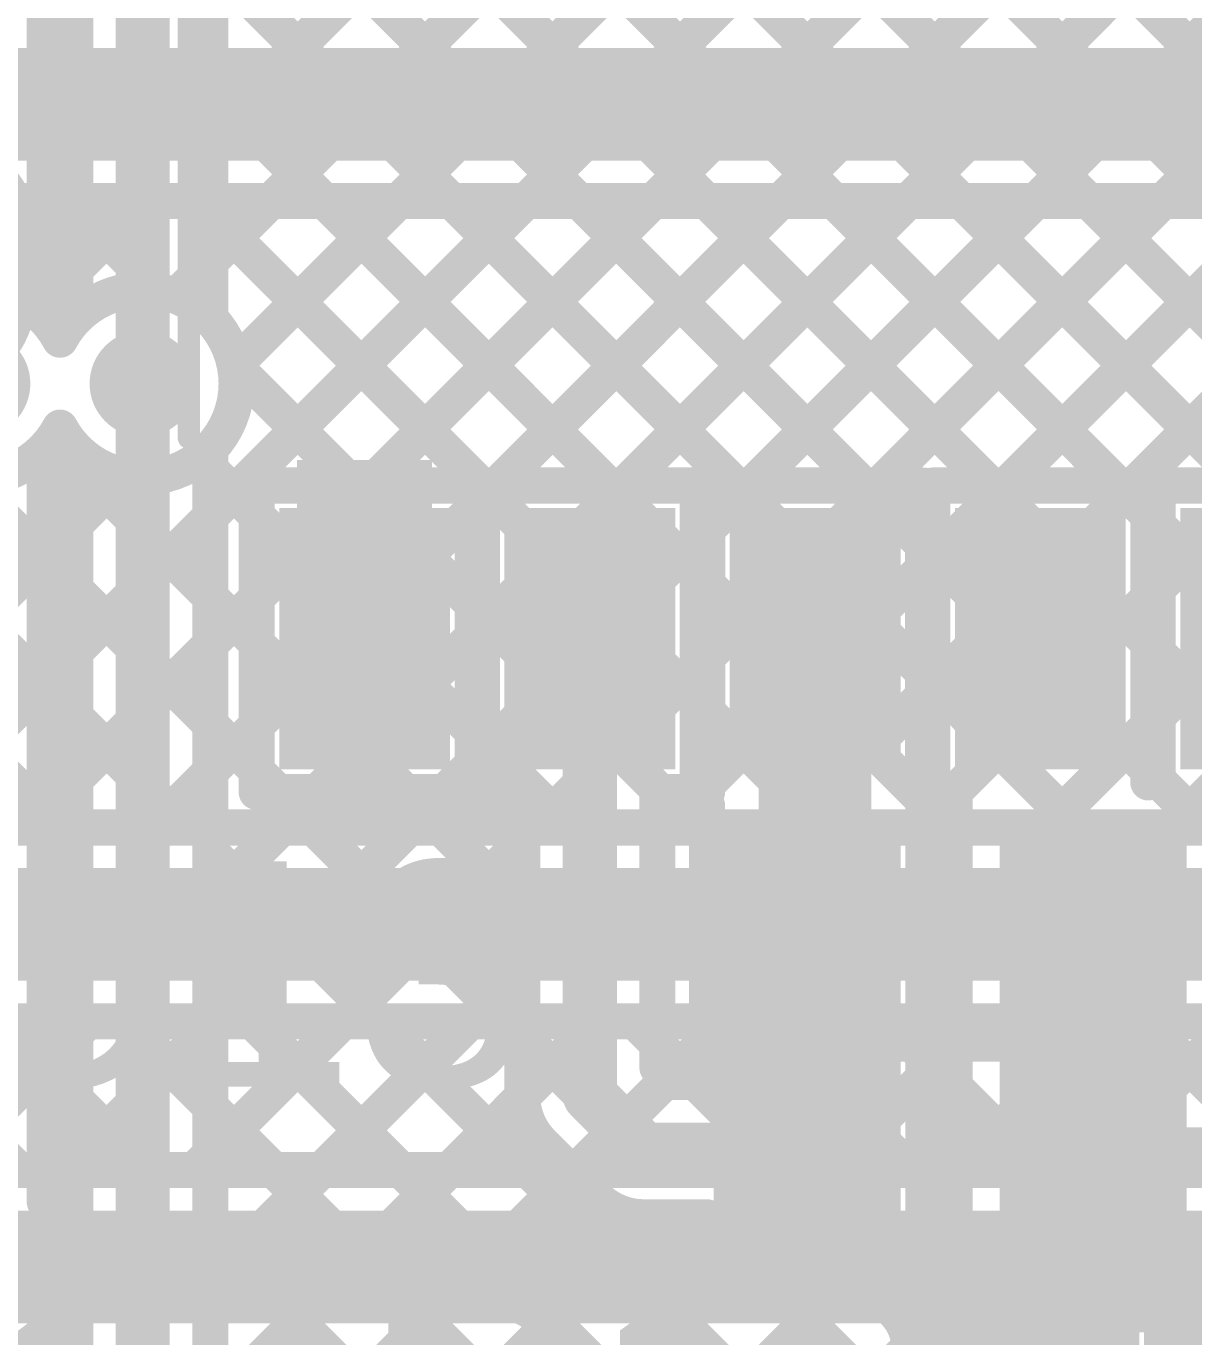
# Model space of a CAD drawing. Header units: millimetres. Extents: x -0.01 to 3.73, y -0.01 to 3.05.
# Drawn here: x 1.7109 to 1.9701, y 1.6675 to 1.9583 of the extents above; entities that cross this region are included whole.
import ezdxf

# ---------------------------------------------------------------- set-up
doc = ezdxf.new("R2010")
doc.units = ezdxf.units.MM
doc.header["$MEASUREMENT"] = 0
for name, color, linetype in [('BottomLayer', 5, 'Continuous'), ('TopLayer', 1, 'Continuous'), ('TopOverlay', 2, 'Continuous'), ('TopPaste', 8, 'Continuous'), ('TopSolder', 216, 'Continuous'), ('ViaHoleLayer', 16, 'Continuous')]:
    doc.layers.add(name, color=color, linetype=linetype)
doc.styles.add('Arial', font='arial.ttf', dxfattribs={"height": 0.2})

# ---------------------------------------------------------------- blocks, each defined once
blk = doc.blocks.new('SOP_20__300_M____6')
at = {"layer": 'TopLayer'}
for points in [[(-0.17461, 0.23996), (-0.12461, 0.23996), (-0.12461, 0.21004), (-0.17461, 0.21004)], [(-0.17461, 0.18996), (-0.12461, 0.18996), (-0.12461, 0.16004), (-0.17461, 0.16004)], [(-0.17461, 0.13996), (-0.12461, 0.13996), (-0.12461, 0.11004), (-0.17461, 0.11004)], [(-0.17461, 0.08996), (-0.12461, 0.08996), (-0.12461, 0.06004), (-0.17461, 0.06004)]]:
    blk.add_hatch(color=1, dxfattribs=at).paths.add_polyline_path(points)
at = {"layer": 'TopOverlay'}
blk.add_hatch(color=2, dxfattribs=at).paths.add_polyline_path([(-0.12097, 0.21), (-0.10997, 0.21), (-0.10997, 0.24), (-0.12097, 0.24)])
at = {"layer": 'TopPaste'}
for points in [[(-0.17461, 0.23996), (-0.12461, 0.23996), (-0.12461, 0.21004), (-0.17461, 0.21004)], [(-0.17461, 0.18996), (-0.12461, 0.18996), (-0.12461, 0.16004), (-0.17461, 0.16004)], [(-0.17461, 0.13996), (-0.12461, 0.13996), (-0.12461, 0.11004), (-0.17461, 0.11004)], [(-0.17461, 0.08996), (-0.12461, 0.08996), (-0.12461, 0.06004), (-0.17461, 0.06004)]]:
    blk.add_hatch(color=8, dxfattribs=at).paths.add_polyline_path(points)
at = {"layer": 'TopSolder'}
for points in [[(-0.17861, 0.24396), (-0.12061, 0.24396), (-0.12061, 0.20604), (-0.17861, 0.20604)], [(-0.17861, 0.19396), (-0.12061, 0.19396), (-0.12061, 0.15604), (-0.17861, 0.15604)], [(-0.17861, 0.14396), (-0.12061, 0.14396), (-0.12061, 0.10604), (-0.17861, 0.10604)], [(-0.17861, 0.09396), (-0.12061, 0.09396), (-0.12061, 0.05604), (-0.17861, 0.05604)], [(-0.17861, 0.04396), (-0.12061, 0.04396), (-0.12061, 0.00604), (-0.17861, 0.00604)]]:
    blk.add_hatch(color=216, dxfattribs=at).paths.add_polyline_path(points)
at = {"layer": 'TopOverlay', "const_width": 0.005}
for points in [[(-0.105, 0.264), (0.105, 0.264)], [(-0.186, 0.23), (-0.181, 0.225)], [(-0.186, 0.23), (-0.186, 0.22)], [(-0.181, 0.225), (-0.186, 0.22)]]:
    blk.add_lwpolyline(points, dxfattribs=at)
at = {"layer": 'TopOverlay', "const_width": 0.0025}
for points in [[(-0.10625, 0.264, 1), (-0.10375, 0.264, 1)], [(-0.18725, 0.23, 1), (-0.18475, 0.23, 1)], [(-0.18725, 0.23, 1), (-0.18475, 0.23, 1)], [(-0.18225, 0.225, 1), (-0.17975, 0.225, 1)], [(-0.18225, 0.225, 1), (-0.17975, 0.225, 1)], [(-0.18725, 0.22, 1), (-0.18475, 0.22, 1)], [(-0.18725, 0.22, 1), (-0.18475, 0.22, 1)]]:
    blk.add_lwpolyline(points, format="xyb", close=True, dxfattribs=at)
blk = doc.blocks.new('S______B______44')
at = {"layer": 'TopLayer'}
for points in [[(-0.045, -0.0175), (-0.045, 0.0175), (-0.015, 0.0175), (-0.015, -0.0175)], [(0.015, -0.0175), (0.015, 0.0175), (0.045, 0.0175), (0.045, -0.0175)]]:
    blk.add_hatch(color=1, dxfattribs=at).paths.add_polyline_path(points)
at = {"layer": 'TopPaste'}
for points in [[(-0.045, -0.0175), (-0.045, 0.0175), (-0.015, 0.0175), (-0.015, -0.0175)], [(0.015, -0.0175), (0.015, 0.0175), (0.045, 0.0175), (0.045, -0.0175)]]:
    blk.add_hatch(color=8, dxfattribs=at).paths.add_polyline_path(points)
at = {"layer": 'TopSolder'}
for points in [[(-0.049, -0.0215), (-0.049, 0.0215), (-0.011, 0.0215), (-0.011, -0.0215)], [(0.011, -0.0215), (0.011, 0.0215), (0.049, 0.0215), (0.049, -0.0215)]]:
    blk.add_hatch(color=216, dxfattribs=at).paths.add_polyline_path(points)
at = {"layer": 'TopOverlay', "const_width": 0.005}
for points in [[(0.05, 0.022), (-0.05, 0.022)], [(-0.05, 0.022), (-0.05, -0.022)], [(0.05, 0.022), (0.05, -0.022)], [(0.05, -0.022), (-0.05, -0.022)]]:
    blk.add_lwpolyline(points, dxfattribs=at)
at = {"layer": 'TopOverlay', "const_width": 0.0025}
for points in [[(-0.05125, 0.022, 1), (-0.04875, 0.022, 1)], [(-0.05125, 0.022, 1), (-0.04875, 0.022, 1)], [(0.04875, 0.022, 1), (0.05125, 0.022, 1)], [(0.04875, 0.022, 1), (0.05125, 0.022, 1)], [(-0.05125, -0.022, 1), (-0.04875, -0.022, 1)], [(-0.05125, -0.022, 1), (-0.04875, -0.022, 1)], [(0.04875, -0.022, 1), (0.05125, -0.022, 1)], [(0.04875, -0.022, 1), (0.05125, -0.022, 1)]]:
    blk.add_lwpolyline(points, format="xyb", close=True, dxfattribs=at)
blk = doc.blocks.new('S______B______45')
at = {"layer": 'TopLayer'}
for points in [[(-0.045, -0.0175), (-0.045, 0.0175), (-0.015, 0.0175), (-0.015, -0.0175)], [(0.015, -0.0175), (0.015, 0.0175), (0.045, 0.0175), (0.045, -0.0175)]]:
    blk.add_hatch(color=1, dxfattribs=at).paths.add_polyline_path(points)
at = {"layer": 'TopPaste'}
for points in [[(-0.045, -0.0175), (-0.045, 0.0175), (-0.015, 0.0175), (-0.015, -0.0175)], [(0.015, -0.0175), (0.015, 0.0175), (0.045, 0.0175), (0.045, -0.0175)]]:
    blk.add_hatch(color=8, dxfattribs=at).paths.add_polyline_path(points)
at = {"layer": 'TopSolder'}
for points in [[(-0.049, -0.0215), (-0.049, 0.0215), (-0.011, 0.0215), (-0.011, -0.0215)], [(0.011, -0.0215), (0.011, 0.0215), (0.049, 0.0215), (0.049, -0.0215)]]:
    blk.add_hatch(color=216, dxfattribs=at).paths.add_polyline_path(points)
at = {"layer": 'TopOverlay', "const_width": 0.005}
for points in [[(0.05, 0.022), (-0.05, 0.022)], [(-0.05, 0.022), (-0.05, -0.022)], [(0.05, 0.022), (0.05, -0.022)], [(0.05, -0.022), (-0.05, -0.022)]]:
    blk.add_lwpolyline(points, dxfattribs=at)
at = {"layer": 'TopOverlay', "const_width": 0.0025}
for points in [[(-0.05125, 0.022, 1), (-0.04875, 0.022, 1)], [(-0.05125, 0.022, 1), (-0.04875, 0.022, 1)], [(0.04875, 0.022, 1), (0.05125, 0.022, 1)], [(0.04875, 0.022, 1), (0.05125, 0.022, 1)], [(-0.05125, -0.022, 1), (-0.04875, -0.022, 1)], [(-0.05125, -0.022, 1), (-0.04875, -0.022, 1)], [(0.04875, -0.022, 1), (0.05125, -0.022, 1)], [(0.04875, -0.022, 1), (0.05125, -0.022, 1)]]:
    blk.add_lwpolyline(points, format="xyb", close=True, dxfattribs=at)
blk = doc.blocks.new('R___0603_97')
at = {"layer": 'TopLayer'}
for points in [[(-0.015, 0.0175), (-0.015, -0.0175), (-0.045, -0.0175), (-0.045, 0.0175)], [(0.045, 0.0175), (0.045, -0.0175), (0.015, -0.0175), (0.015, 0.0175)]]:
    blk.add_hatch(color=1, dxfattribs=at).paths.add_polyline_path(points)
at = {"layer": 'TopPaste'}
for points in [[(-0.015, 0.0175), (-0.015, -0.0175), (-0.045, -0.0175), (-0.045, 0.0175)], [(0.045, 0.0175), (0.045, -0.0175), (0.015, -0.0175), (0.015, 0.0175)]]:
    blk.add_hatch(color=8, dxfattribs=at).paths.add_polyline_path(points)
at = {"layer": 'TopSolder'}
for points in [[(-0.011, 0.0215), (-0.011, -0.0215), (-0.049, -0.0215), (-0.049, 0.0215)], [(0.049, 0.0215), (0.049, -0.0215), (0.011, -0.0215), (0.011, 0.0215)]]:
    blk.add_hatch(color=216, dxfattribs=at).paths.add_polyline_path(points)
at = {"layer": 'TopOverlay', "const_width": 0.005}
for points in [[(-0.048, 0.021), (-0.048, -0.021)], [(0.048, 0.021), (-0.048, 0.021)], [(0.048, 0.021), (0.048, -0.021)], [(0.048, -0.021), (-0.048, -0.021)]]:
    blk.add_lwpolyline(points, dxfattribs=at)
at = {"layer": 'TopOverlay', "const_width": 0.0025}
for points in [[(-0.04925, 0.021, 1), (-0.04675, 0.021, 1)], [(-0.04925, 0.021, 1), (-0.04675, 0.021, 1)], [(0.04675, 0.021, 1), (0.04925, 0.021, 1)], [(0.04675, 0.021, 1), (0.04925, 0.021, 1)], [(-0.04925, -0.021, 1), (-0.04675, -0.021, 1)], [(-0.04925, -0.021, 1), (-0.04675, -0.021, 1)], [(0.04675, -0.021, 1), (0.04925, -0.021, 1)], [(0.04675, -0.021, 1), (0.04925, -0.021, 1)]]:
    blk.add_lwpolyline(points, format="xyb", close=True, dxfattribs=at)

msp = doc.modelspace()

# ---------------------------------------------------------------- hatches: boundary and pattern name
at = {"layer": 'BottomLayer'}
h = msp.add_hatch(color=5, dxfattribs=at)
edge = h.paths.add_edge_path()
edge.add_arc((1.7, 1.879), 0.01181, 0, 360)
h = msp.add_hatch(color=5, dxfattribs=at)
edge = h.paths.add_edge_path()
edge.add_arc((1.73677, 1.879), 0.01181, 0, 360)
h = msp.add_hatch(color=5, dxfattribs=at)
edge = h.paths.add_edge_path()
edge.add_arc((1.7, 1.683), 0.01181, 0, 360)
at = {"layer": 'TopLayer'}
h = msp.add_hatch(color=1, dxfattribs=at)
edge = h.paths.add_edge_path()
edge.add_arc((1.7, 1.879), 0.01181, 0, 360)
h = msp.add_hatch(color=1, dxfattribs=at)
edge = h.paths.add_edge_path()
edge.add_arc((1.73677, 1.879), 0.01181, 0, 360)
h = msp.add_hatch(color=1, dxfattribs=at)
edge = h.paths.add_edge_path()
edge.add_arc((1.7, 1.683), 0.01181, 0, 360)
at = {"layer": 'ViaHoleLayer'}
h = msp.add_hatch(color=16, dxfattribs=at)
edge = h.paths.add_edge_path()
edge.add_arc((1.73677, 1.879), 0.00591, 0, 360)

# ---------------------------------------------------------------- linework, layer by layer
at = {"layer": 'BottomLayer'}
for points, const_width in [([(1.75177, 1.90605), (2.09809, 2.25236)], 0.008), ([(1.68279, 1.7805), (2.14329, 2.241)], 0.008), ([(1.71108, 1.7805), (2.17158, 2.241)], 0.008), ([(1.73936, 1.7805), (2.19986, 2.241)], 0.008), ([(1.75716, 1.88315), (2.11502, 2.24101)], 0.008), ([(1.75177, 1.93433), (2.02183, 2.20439)], 0.008), ([(1.73506, 2.1595), (2.11154, 1.78302)], 0.008), ([(1.76334, 2.1595), (2.12722, 1.79563)], 0.008), ([(1.73677, 1.879), (1.73677, 2.12377)], 0.012), ([(1.75407, 2.1122), (2.08578, 1.7805)], 0.008), ([(1.72177, 1.89343), (1.72177, 2.10935)], 0.008), ([(1.75177, 1.89343), (1.75177, 2.10935)], 0.008), ([(1.75177, 2.08622), (2.05749, 1.7805)], 0.008), ([(1.715, 1.89343), (1.715, 2.08057)], 0.008), ([(1.76765, 1.7805), (2.06361, 2.07646)], 0.008), ([(1.82422, 1.7805), (2.1139, 2.07018)], 0.008), ([(1.88078, 1.7805), (2.16417, 2.06388)], 0.008), ([(1.75177, 2.05794), (2.02921, 1.7805)], 0.008), ([(1.79593, 1.7805), (2.07235, 2.05692)], 0.008), ([(1.79593, 1.7805), (2.07235, 2.05692)], 0.008), ([(1.8525, 1.7805), (2.12654, 2.05454)], 0.008), ([(1.90907, 1.7805), (2.16417, 2.0356)], 0.008), ([(1.75177, 2.02965), (2.00092, 1.7805)], 0.008), ([(1.93735, 1.7805), (2.16417, 2.00731)], 0.008), ([(1.75177, 2.00137), (1.97264, 1.7805)], 0.008), ([(1.96564, 1.7805), (2.17087, 1.98573)], 0.008), ([(1.75177, 1.97308), (1.94435, 1.7805)], 0.008), ([(1.715, 1.95413), (1.72177, 1.9609)], 0.008), ([(1.715, 1.95329), (1.72177, 1.94651)], 0.008), ([(1.75177, 1.9448), (1.91607, 1.7805)], 0.008), ([(1.715, 1.92584), (1.72177, 1.93261)], 0.008), ([(1.597, 1.92987), (1.74637, 1.7805)], 0.008), ([(1.715, 1.925), (1.72177, 1.91823)], 0.008), ([(1.75177, 1.91651), (1.88779, 1.7805)], 0.008), ([(1.715, 1.89756), (1.72177, 1.90433)], 0.008), ([(1.597, 1.90158), (1.71808, 1.7805)], 0.008), ([(1.715, 1.89672), (1.72017, 1.89155)], 0.008), ([(1.75724, 1.88276), (1.8595, 1.7805)], 0.008), ([(1.71677, 1.86667), (1.80294, 1.7805)], 0.008), ([(1.74932, 1.8624), (1.83122, 1.7805)], 0.008), ([(1.65451, 1.7805), (1.73262, 1.85861)], 0.008), ([(1.6967, 1.85845), (1.77465, 1.7805)], 0.008), ([(1.64191, 1.7805), (2.10672, 1.7805)], 0.008), ([(1.633, 1.759), (2.121, 1.759)], 0.025), ([(1.633, 1.7375), (2.10672, 1.7375)], 0.008), ([(1.67623, 1.7375), (1.70923, 1.7045)], 0.008), ([(1.68796, 1.70081), (1.72465, 1.7375)], 0.008), ([(1.70451, 1.7375), (1.73751, 1.7045)], 0.008), ([(1.71993, 1.7045), (1.75293, 1.7375)], 0.008), ([(1.71993, 1.7045), (1.75293, 1.7375)], 0.008), ([(1.7328, 1.7375), (1.7658, 1.7045)], 0.008), ([(1.74822, 1.7045), (1.78122, 1.7375)], 0.008), ([(1.76108, 1.7375), (1.79408, 1.7045)], 0.008), ([(1.7765, 1.7045), (1.8095, 1.7375)], 0.008), ([(1.78937, 1.7375), (1.82237, 1.7045)], 0.008), ([(1.80478, 1.7045), (1.83778, 1.7375)], 0.008), ([(1.81765, 1.7375), (1.85065, 1.7045)], 0.008), ([(1.83307, 1.7045), (1.86607, 1.7375)], 0.008), ([(1.84594, 1.7375), (1.87894, 1.7045)], 0.008), ([(1.86135, 1.7045), (1.89435, 1.7375)], 0.008), ([(1.87422, 1.7375), (1.90722, 1.7045)], 0.008), ([(1.88964, 1.7045), (1.92264, 1.7375)], 0.008), ([(1.9025, 1.7375), (1.9355, 1.7045)], 0.008), ([(1.91792, 1.7045), (1.95092, 1.7375)], 0.008), ([(1.93079, 1.7375), (1.96379, 1.7045)], 0.008), ([(1.94621, 1.7045), (1.97921, 1.7375)], 0.008), ([(1.95907, 1.7375), (1.99207, 1.7045)], 0.008), ([(1.7, 1.7045), (2.21509, 1.7045)], 0.008), ([(1.7, 1.683), (2.37, 1.683)], 0.025)]:
    msp.add_lwpolyline(points, dxfattribs=dict(at, const_width=const_width))
for points, const_width in [([(1.71977, 1.9609, 1), (1.72377, 1.9609, 1)], 0.004), ([(1.713, 1.95413, 1), (1.717, 1.95413, 1)], 0.004), ([(1.713, 1.95329, 1), (1.717, 1.95329, 1)], 0.004), ([(1.71977, 1.94651, 1), (1.72377, 1.94651, 1)], 0.004), ([(1.74977, 1.9448, 1), (1.75377, 1.9448, 1)], 0.004), ([(1.74977, 1.93433, 1), (1.75377, 1.93433, 1)], 0.004), ([(1.71977, 1.93261, 1), (1.72377, 1.93261, 1)], 0.004), ([(1.713, 1.92584, 1), (1.717, 1.92584, 1)], 0.004), ([(1.713, 1.925, 1), (1.717, 1.925, 1)], 0.004), ([(1.71977, 1.91823, 1), (1.72377, 1.91823, 1)], 0.004), ([(1.74977, 1.91651, 1), (1.75377, 1.91651, 1)], 0.004), ([(1.71977, 1.90433, 1), (1.72377, 1.90433, 1)], 0.004), ([(1.74977, 1.90605, 1), (1.75377, 1.90605, 1)], 0.004), ([(1.713, 1.89756, 1), (1.717, 1.89756, 1)], 0.004), ([(1.713, 1.89672, 1), (1.717, 1.89672, 1)], 0.004), ([(1.713, 1.89343, 1), (1.717, 1.89343, 1)], 0.004), ([(1.713, 1.89343, 1), (1.717, 1.89343, 1)], 0.004), ([(1.71977, 1.89343, 1), (1.72377, 1.89343, 1)], 0.004), ([(1.71977, 1.89343, 1), (1.72377, 1.89343, 1)], 0.004), ([(1.74977, 1.89343, 1), (1.75377, 1.89343, 1)], 0.004), ([(1.74977, 1.89343, 1), (1.75377, 1.89343, 1)], 0.004), ([(1.71817, 1.89155, 1), (1.72217, 1.89155, 1)], 0.004), ([(1.71639, 1.88875, 1), (1.72039, 1.88875, 1)], 0.004), ([(1.71639, 1.88875, 1), (1.72039, 1.88875, 1)], 0.004), ([(1.73377, 1.879, 1), (1.73977, 1.879, 1)], 0.006), ([(1.75516, 1.88315, 1), (1.75916, 1.88315, 1)], 0.004), ([(1.75524, 1.88276, 1), (1.75924, 1.88276, 1)], 0.004), ([(1.75558, 1.879, 1), (1.75958, 1.879, 1)], 0.004), ([(1.75558, 1.879, 1), (1.75958, 1.879, 1)], 0.004), ([(1.71639, 1.86925, 1), (1.72039, 1.86925, 1)], 0.004), ([(1.71639, 1.86925, 1), (1.72039, 1.86925, 1)], 0.004), ([(1.71477, 1.86667, 1), (1.71877, 1.86667, 1)], 0.004), ([(1.74732, 1.8624, 1), (1.75132, 1.8624, 1)], 0.004), ([(1.73062, 1.85861, 1), (1.73462, 1.85861, 1)], 0.004), ([(1.70908, 1.7805, 1), (1.71308, 1.7805, 1)], 0.004), ([(1.71608, 1.7805, 1), (1.72008, 1.7805, 1)], 0.004), ([(1.73736, 1.7805, 1), (1.74136, 1.7805, 1)], 0.004), ([(1.74437, 1.7805, 1), (1.74837, 1.7805, 1)], 0.004), ([(1.76565, 1.7805, 1), (1.76965, 1.7805, 1)], 0.004), ([(1.77265, 1.7805, 1), (1.77665, 1.7805, 1)], 0.004), ([(1.79393, 1.7805, 1), (1.79793, 1.7805, 1)], 0.004), ([(1.79393, 1.7805, 1), (1.79793, 1.7805, 1)], 0.004), ([(1.80094, 1.7805, 1), (1.80494, 1.7805, 1)], 0.004), ([(1.82222, 1.7805, 1), (1.82622, 1.7805, 1)], 0.004), ([(1.82922, 1.7805, 1), (1.83322, 1.7805, 1)], 0.004), ([(1.8505, 1.7805, 1), (1.8545, 1.7805, 1)], 0.004), ([(1.8575, 1.7805, 1), (1.8615, 1.7805, 1)], 0.004), ([(1.87878, 1.7805, 1), (1.88278, 1.7805, 1)], 0.004), ([(1.88579, 1.7805, 1), (1.88979, 1.7805, 1)], 0.004), ([(1.90707, 1.7805, 1), (1.91107, 1.7805, 1)], 0.004), ([(1.91407, 1.7805, 1), (1.91807, 1.7805, 1)], 0.004), ([(1.93535, 1.7805, 1), (1.93935, 1.7805, 1)], 0.004), ([(1.94235, 1.7805, 1), (1.94635, 1.7805, 1)], 0.004), ([(1.96364, 1.7805, 1), (1.96764, 1.7805, 1)], 0.004), ([(1.97064, 1.7805, 1), (1.97464, 1.7805, 1)], 0.004), ([(1.72265, 1.7375, 1), (1.72665, 1.7375, 1)], 0.004), ([(1.7308, 1.7375, 1), (1.7348, 1.7375, 1)], 0.004), ([(1.75093, 1.7375, 1), (1.75493, 1.7375, 1)], 0.004), ([(1.75093, 1.7375, 1), (1.75493, 1.7375, 1)], 0.004), ([(1.75908, 1.7375, 1), (1.76308, 1.7375, 1)], 0.004), ([(1.77922, 1.7375, 1), (1.78322, 1.7375, 1)], 0.004), ([(1.78737, 1.7375, 1), (1.79137, 1.7375, 1)], 0.004), ([(1.8075, 1.7375, 1), (1.8115, 1.7375, 1)], 0.004), ([(1.81565, 1.7375, 1), (1.81965, 1.7375, 1)], 0.004), ([(1.83578, 1.7375, 1), (1.83978, 1.7375, 1)], 0.004), ([(1.84394, 1.7375, 1), (1.84794, 1.7375, 1)], 0.004), ([(1.86407, 1.7375, 1), (1.86807, 1.7375, 1)], 0.004), ([(1.87222, 1.7375, 1), (1.87622, 1.7375, 1)], 0.004), ([(1.89235, 1.7375, 1), (1.89635, 1.7375, 1)], 0.004), ([(1.9005, 1.7375, 1), (1.9045, 1.7375, 1)], 0.004), ([(1.92064, 1.7375, 1), (1.92464, 1.7375, 1)], 0.004), ([(1.92879, 1.7375, 1), (1.93279, 1.7375, 1)], 0.004), ([(1.94892, 1.7375, 1), (1.95292, 1.7375, 1)], 0.004), ([(1.95707, 1.7375, 1), (1.96107, 1.7375, 1)], 0.004), ([(1.70723, 1.7045, 1), (1.71123, 1.7045, 1)], 0.004), ([(1.71793, 1.7045, 1), (1.72193, 1.7045, 1)], 0.004), ([(1.71793, 1.7045, 1), (1.72193, 1.7045, 1)], 0.004), ([(1.73551, 1.7045, 1), (1.73951, 1.7045, 1)], 0.004), ([(1.74622, 1.7045, 1), (1.75022, 1.7045, 1)], 0.004), ([(1.7638, 1.7045, 1), (1.7678, 1.7045, 1)], 0.004), ([(1.7745, 1.7045, 1), (1.7785, 1.7045, 1)], 0.004), ([(1.79208, 1.7045, 1), (1.79608, 1.7045, 1)], 0.004), ([(1.80278, 1.7045, 1), (1.80678, 1.7045, 1)], 0.004), ([(1.82037, 1.7045, 1), (1.82437, 1.7045, 1)], 0.004), ([(1.83107, 1.7045, 1), (1.83507, 1.7045, 1)], 0.004), ([(1.84865, 1.7045, 1), (1.85265, 1.7045, 1)], 0.004), ([(1.85935, 1.7045, 1), (1.86335, 1.7045, 1)], 0.004), ([(1.87694, 1.7045, 1), (1.88094, 1.7045, 1)], 0.004), ([(1.88764, 1.7045, 1), (1.89164, 1.7045, 1)], 0.004), ([(1.90522, 1.7045, 1), (1.90922, 1.7045, 1)], 0.004), ([(1.91592, 1.7045, 1), (1.91992, 1.7045, 1)], 0.004), ([(1.9335, 1.7045, 1), (1.9375, 1.7045, 1)], 0.004), ([(1.94421, 1.7045, 1), (1.94821, 1.7045, 1)], 0.004), ([(1.96179, 1.7045, 1), (1.96579, 1.7045, 1)], 0.004), ([(1.69375, 1.683, 1), (1.70625, 1.683, 1)], 0.0125)]:
    msp.add_lwpolyline(points, format="xyb", close=True, dxfattribs=dict(at, const_width=const_width))
at = {"layer": 'BottomLayer', "const_width": 0.008}
for points in [[(1.71839, 1.86925, -1.149793), (1.685, 1.89343)], [(1.715, 1.89343, -0.069678), (1.71839, 1.88875)], [(1.71839, 1.88875, -0.069678), (1.72177, 1.89343)], [(1.75177, 1.89343, -0.193845), (1.75758, 1.879)], [(1.75758, 1.879, -0.781718), (1.71839, 1.86925)]]:
    msp.add_lwpolyline(points, format="xyb", dxfattribs=at)
at = {"layer": 'TopLayer'}
for points, const_width in [([(1.654, 1.941), (3.5865, 1.941)], 0.025), ([(1.28816, 1.499), (1.70866, 1.9195)], 0.008), ([(1.678, 1.9195), (2.17088, 1.9195)], 0.008), ([(1.69222, 1.9195), (1.72017, 1.89155)], 0.008), ([(1.71283, 1.89539), (1.73694, 1.9195)], 0.008), ([(1.7205, 1.9195), (1.74053, 1.89947)], 0.008), ([(1.74418, 1.89845), (1.76523, 1.9195)], 0.008), ([(1.74879, 1.9195), (1.81204, 1.85625)], 0.008), ([(1.75177, 1.84948), (1.82179, 1.9195)], 0.008), ([(1.75716, 1.88315), (1.79351, 1.9195)], 0.008), ([(1.77707, 1.9195), (1.84018, 1.85639)], 0.008), ([(1.78697, 1.85639), (1.85008, 1.9195)], 0.008), ([(1.80535, 1.9195), (1.86846, 1.85639)], 0.008), ([(1.81526, 1.85639), (1.87836, 1.9195)], 0.008), ([(1.83364, 1.9195), (1.89674, 1.85639)], 0.008), ([(1.84354, 1.85639), (1.90665, 1.9195)], 0.008), ([(1.86192, 1.9195), (1.92503, 1.85639)], 0.008), ([(1.87183, 1.85639), (1.93493, 1.9195)], 0.008), ([(1.87183, 1.85639), (1.93493, 1.9195)], 0.008), ([(1.89021, 1.9195), (1.95331, 1.85639)], 0.008), ([(1.90011, 1.85639), (1.96322, 1.9195)], 0.008), ([(1.91849, 1.9195), (1.9816, 1.85639)], 0.008), ([(1.92839, 1.85639), (1.9915, 1.9195)], 0.008), ([(1.94678, 1.9195), (2.00988, 1.85639)], 0.008), ([(1.95668, 1.85639), (2.01978, 1.9195)], 0.008), ([(1.73677, 1.61023), (1.73677, 1.879)], 0.012), ([(1.75724, 1.88276), (1.78361, 1.85639)], 0.008), ([(1.71677, 1.86667), (1.72177, 1.86167)], 0.008), ([(1.715, 1.69743), (1.715, 1.86457)], 0.008), ([(1.72177, 1.61023), (1.72177, 1.86457)], 0.008), ([(1.75177, 1.61644), (1.75177, 1.86457)], 0.008), ([(1.75177, 1.85995), (1.76204, 1.84968)], 0.008), ([(1.76204, 1.85639), (1.80996, 1.85639)], 0.008), ([(1.76204, 1.78839), (1.76204, 1.85639)], 0.008), ([(1.80996, 1.78839), (1.80996, 1.85639)], 0.008), ([(1.81204, 1.85639), (1.85996, 1.85639)], 0.008), ([(1.81204, 1.85318), (1.81526, 1.85639)], 0.008), ([(1.81204, 1.78839), (1.81204, 1.85639)], 0.008), ([(1.85996, 1.78839), (1.85996, 1.85639)], 0.008), ([(1.86204, 1.85639), (1.90996, 1.85639)], 0.008), ([(1.86204, 1.78839), (1.86204, 1.85639)], 0.008), ([(1.90996, 1.78839), (1.90996, 1.85639)], 0.008), ([(1.91204, 1.85639), (1.95996, 1.85639)], 0.008), ([(1.91204, 1.78839), (1.91204, 1.85639)], 0.008), ([(1.95996, 1.7905), (1.95996, 1.85639)], 0.008), ([(1.96204, 1.85639), (2.00996, 1.85639)], 0.008), ([(1.96204, 1.7905), (1.96204, 1.85639)], 0.008), ([(1.715, 1.84099), (1.72177, 1.84776)], 0.008), ([(1.715, 1.84015), (1.72177, 1.83338)], 0.008), ([(1.75177, 1.83167), (1.76204, 1.8214)], 0.008), ([(1.75177, 1.82119), (1.76204, 1.83146)], 0.008), ([(1.886, 1.759), (1.886, 1.82239)], 0.025), ([(1.836, 1.721), (1.836, 1.82239)], 0.012), ([(1.715, 1.81271), (1.72177, 1.81948)], 0.008), ([(1.715, 1.81187), (1.72177, 1.8051)], 0.008), ([(1.75177, 1.80338), (1.76204, 1.79311)], 0.008), ([(1.75177, 1.79291), (1.76204, 1.80318)], 0.008), ([(1.715, 1.78442), (1.72177, 1.79119)], 0.008), ([(1.76204, 1.79311), (1.76676, 1.78839)], 0.008), ([(1.75177, 1.76462), (1.77554, 1.78839)], 0.008), ([(1.75177, 1.73634), (1.80383, 1.78839)], 0.008), ([(1.75177, 1.73634), (1.80383, 1.78839)], 0.008), ([(1.76204, 1.78839), (1.80996, 1.78839)], 0.008), ([(1.76676, 1.78839), (1.821, 1.73415)], 0.008), ([(1.79504, 1.78839), (1.821, 1.76244)], 0.008), ([(1.81204, 1.78839), (1.821, 1.78839)], 0.008), ([(1.821, 1.721), (1.821, 1.78839)], 0.008), ([(1.851, 1.779), (1.86204, 1.79004)], 0.008), ([(1.851, 1.78839), (1.85996, 1.78839)], 0.008), ([(1.851, 1.72721), (1.851, 1.78839)], 0.008), ([(1.85161, 1.78839), (1.862, 1.778)], 0.008), ([(1.90818, 1.78839), (1.917, 1.77957)], 0.008), ([(1.91, 1.78143), (1.91696, 1.78839)], 0.008), ([(1.91204, 1.78839), (1.917, 1.78839)], 0.008), ([(1.917, 1.7405), (1.917, 1.78839)], 0.008), ([(1.862, 1.7355), (1.862, 1.7855)], 0.008), ([(1.91, 1.7355), (1.91, 1.7855)], 0.008), ([(1.715, 1.78358), (1.72177, 1.77681)], 0.008), ([(1.75177, 1.70806), (1.821, 1.77728)], 0.008), ([(1.75177, 1.7751), (1.915, 1.61187)], 0.008), ([(1.946, 1.759), (2.121, 1.759)], 0.025), ([(1.946, 1.709), (1.946, 1.759)], 0.025), ([(1.715, 1.75614), (1.72177, 1.76291)], 0.008), ([(1.851, 1.75072), (1.862, 1.76172)], 0.008), ([(1.851, 1.76072), (1.862, 1.74972)], 0.008), ([(1.91, 1.75315), (1.917, 1.76015)], 0.008), ([(1.921, 1.759), (1.946, 1.759)], 0.01), ([(1.91, 1.75829), (1.917, 1.75129)], 0.008), ([(1.715, 1.7553), (1.72177, 1.74853)], 0.008), ([(1.75177, 1.67977), (1.821, 1.749)], 0.008), ([(1.75177, 1.74681), (1.915, 1.58358)], 0.008), ([(1.917, 1.7275), (1.917, 1.7405)], 0.008), ([(1.917, 1.7275), (1.917, 1.7405)], 0.008), ([(1.963, 1.66473), (2.03577, 1.7375)], 0.008), ([(1.715, 1.72785), (1.72177, 1.73462)], 0.008), ([(1.851, 1.73244), (1.85944, 1.724)], 0.008), ([(1.85339, 1.72482), (1.862, 1.73343)], 0.008), ([(1.862, 1.724), (1.862, 1.7325)], 0.008), ([(1.91, 1.6825), (1.91, 1.7325)], 0.008), ([(1.91, 1.72486), (1.917, 1.73186)], 0.008), ([(1.91, 1.73), (1.917, 1.723)], 0.008), ([(1.715, 1.72701), (1.72177, 1.72024)], 0.008), ([(1.851, 1.72721), (1.85421, 1.724)], 0.008), ([(1.917, 1.6775), (1.917, 1.7275)], 0.008), ([(1.85421, 1.724), (1.862, 1.724)], 0.008), ([(1.75177, 1.65149), (1.821, 1.72072)], 0.008), ([(1.836, 1.721), (1.848, 1.709)], 0.012), ([(1.75177, 1.71853), (1.9175, 1.5528)], 0.008), ([(1.8254, 1.71039), (1.83739, 1.6984)], 0.008), ([(1.848, 1.709), (1.886, 1.709)], 0.012), ([(1.921, 1.709), (1.946, 1.709)], 0.01), ([(1.946, 1.709), (1.971, 1.709)], 0.01), ([(1.946, 1.6815), (1.946, 1.709)], 0.01), ([(1.715, 1.69957), (1.72177, 1.70634)], 0.008), ([(1.715, 1.69957), (1.72177, 1.70634)], 0.008), ([(1.75177, 1.6232), (1.83218, 1.70361)], 0.008), ([(1.91, 1.69658), (1.917, 1.70358)], 0.008), ([(1.91, 1.70172), (1.917, 1.69472)], 0.008), ([(1.715, 1.69873), (1.72177, 1.69196)], 0.008), ([(1.76253, 1.60568), (1.85085, 1.694)], 0.008), ([(1.848, 1.694), (1.862, 1.694)], 0.008), ([(1.862, 1.6825), (1.862, 1.694)], 0.008), ([(1.75177, 1.69024), (1.915, 1.52701)], 0.008), ([(1.77668, 1.59154), (1.86764, 1.6825)], 0.008), ([(1.79082, 1.5774), (1.89592, 1.6825)], 0.008), ([(1.862, 1.6825), (1.91, 1.6825)], 0.008), ([(1.87265, 1.6825), (1.915, 1.64015)], 0.008), ([(1.90094, 1.6825), (1.915, 1.66844)], 0.008), ([(1.71953, 1.67582), (1.72177, 1.67806)], 0.008), ([(1.917, 1.6775), (1.975, 1.6775)], 0.008), ([(1.9625, 1.6775), (1.975, 1.665)], 0.008), ([(1.915, 1.6765), (1.963, 1.6765)], 0.008), ([(1.915, 1.67329), (1.91821, 1.6765)], 0.008), ([(1.915, 1.6235), (1.915, 1.6765)], 0.008), ([(1.963, 1.6235), (1.963, 1.6765)], 0.008), ([(1.80496, 1.56325), (1.915, 1.67329)], 0.008), ([(1.71589, 1.66956), (1.72177, 1.66368)], 0.008)]:
    msp.add_lwpolyline(points, dxfattribs=dict(at, const_width=const_width))
for points, const_width in [([(1.70666, 1.9195, 1), (1.71066, 1.9195, 1)], 0.004), ([(1.7185, 1.9195, 1), (1.7225, 1.9195, 1)], 0.004), ([(1.73494, 1.9195, 1), (1.73894, 1.9195, 1)], 0.004), ([(1.74679, 1.9195, 1), (1.75079, 1.9195, 1)], 0.004), ([(1.76323, 1.9195, 1), (1.76723, 1.9195, 1)], 0.004), ([(1.77507, 1.9195, 1), (1.77907, 1.9195, 1)], 0.004), ([(1.79151, 1.9195, 1), (1.79551, 1.9195, 1)], 0.004), ([(1.80335, 1.9195, 1), (1.80735, 1.9195, 1)], 0.004), ([(1.81979, 1.9195, 1), (1.82379, 1.9195, 1)], 0.004), ([(1.83164, 1.9195, 1), (1.83564, 1.9195, 1)], 0.004), ([(1.84808, 1.9195, 1), (1.85208, 1.9195, 1)], 0.004), ([(1.85992, 1.9195, 1), (1.86392, 1.9195, 1)], 0.004), ([(1.87636, 1.9195, 1), (1.88036, 1.9195, 1)], 0.004), ([(1.88821, 1.9195, 1), (1.89221, 1.9195, 1)], 0.004), ([(1.90465, 1.9195, 1), (1.90865, 1.9195, 1)], 0.004), ([(1.91649, 1.9195, 1), (1.92049, 1.9195, 1)], 0.004), ([(1.93293, 1.9195, 1), (1.93693, 1.9195, 1)], 0.004), ([(1.93293, 1.9195, 1), (1.93693, 1.9195, 1)], 0.004), ([(1.94478, 1.9195, 1), (1.94878, 1.9195, 1)], 0.004), ([(1.96122, 1.9195, 1), (1.96522, 1.9195, 1)], 0.004), ([(1.73853, 1.89947, 1), (1.74253, 1.89947, 1)], 0.004), ([(1.74218, 1.89845, 1), (1.74618, 1.89845, 1)], 0.004), ([(1.71083, 1.89539, 1), (1.71483, 1.89539, 1)], 0.004), ([(1.71817, 1.89155, 1), (1.72217, 1.89155, 1)], 0.004), ([(1.71639, 1.88875, 1), (1.72039, 1.88875, 1)], 0.004), ([(1.71639, 1.88875, 1), (1.72039, 1.88875, 1)], 0.004), ([(1.73377, 1.879, 1), (1.73977, 1.879, 1)], 0.006), ([(1.75516, 1.88315, 1), (1.75916, 1.88315, 1)], 0.004), ([(1.75524, 1.88276, 1), (1.75924, 1.88276, 1)], 0.004), ([(1.75558, 1.879, 1), (1.75958, 1.879, 1)], 0.004), ([(1.75558, 1.879, 1), (1.75958, 1.879, 1)], 0.004), ([(1.71639, 1.86925, 1), (1.72039, 1.86925, 1)], 0.004), ([(1.71639, 1.86925, 1), (1.72039, 1.86925, 1)], 0.004), ([(1.71477, 1.86667, 1), (1.71877, 1.86667, 1)], 0.004), ([(1.713, 1.86457, 1), (1.717, 1.86457, 1)], 0.004), ([(1.713, 1.86457, 1), (1.717, 1.86457, 1)], 0.004), ([(1.71977, 1.86457, 1), (1.72377, 1.86457, 1)], 0.004), ([(1.71977, 1.86457, 1), (1.72377, 1.86457, 1)], 0.004), ([(1.74977, 1.86457, 1), (1.75377, 1.86457, 1)], 0.004), ([(1.74977, 1.86457, 1), (1.75377, 1.86457, 1)], 0.004), ([(1.71977, 1.86167, 1), (1.72377, 1.86167, 1)], 0.004), ([(1.74977, 1.85995, 1), (1.75377, 1.85995, 1)], 0.004), ([(1.76004, 1.85639, 1), (1.76404, 1.85639, 1)], 0.004), ([(1.76004, 1.85639, 1), (1.76404, 1.85639, 1)], 0.004), ([(1.78161, 1.85639, 1), (1.78561, 1.85639, 1)], 0.004), ([(1.78497, 1.85639, 1), (1.78897, 1.85639, 1)], 0.004), ([(1.80796, 1.85639, 1), (1.81196, 1.85639, 1)], 0.004), ([(1.80796, 1.85639, 1), (1.81196, 1.85639, 1)], 0.004), ([(1.81004, 1.85639, 1), (1.81404, 1.85639, 1)], 0.004), ([(1.81004, 1.85639, 1), (1.81404, 1.85639, 1)], 0.004), ([(1.81004, 1.85625, 1), (1.81404, 1.85625, 1)], 0.004), ([(1.81326, 1.85639, 1), (1.81726, 1.85639, 1)], 0.004), ([(1.81326, 1.85639, 1), (1.81726, 1.85639, 1)], 0.004), ([(1.83818, 1.85639, 1), (1.84218, 1.85639, 1)], 0.004), ([(1.84154, 1.85639, 1), (1.84554, 1.85639, 1)], 0.004), ([(1.85796, 1.85639, 1), (1.86196, 1.85639, 1)], 0.004), ([(1.85796, 1.85639, 1), (1.86196, 1.85639, 1)], 0.004), ([(1.86004, 1.85639, 1), (1.86404, 1.85639, 1)], 0.004), ([(1.86004, 1.85639, 1), (1.86404, 1.85639, 1)], 0.004), ([(1.86646, 1.85639, 1), (1.87046, 1.85639, 1)], 0.004), ([(1.86983, 1.85639, 1), (1.87383, 1.85639, 1)], 0.004), ([(1.86983, 1.85639, 1), (1.87383, 1.85639, 1)], 0.004), ([(1.89474, 1.85639, 1), (1.89874, 1.85639, 1)], 0.004), ([(1.89811, 1.85639, 1), (1.90211, 1.85639, 1)], 0.004), ([(1.90796, 1.85639, 1), (1.91196, 1.85639, 1)], 0.004), ([(1.90796, 1.85639, 1), (1.91196, 1.85639, 1)], 0.004), ([(1.91004, 1.85639, 1), (1.91404, 1.85639, 1)], 0.004), ([(1.91004, 1.85639, 1), (1.91404, 1.85639, 1)], 0.004), ([(1.92303, 1.85639, 1), (1.92703, 1.85639, 1)], 0.004), ([(1.92639, 1.85639, 1), (1.93039, 1.85639, 1)], 0.004), ([(1.95131, 1.85639, 1), (1.95531, 1.85639, 1)], 0.004), ([(1.95468, 1.85639, 1), (1.95868, 1.85639, 1)], 0.004), ([(1.95796, 1.85639, 1), (1.96196, 1.85639, 1)], 0.004), ([(1.95796, 1.85639, 1), (1.96196, 1.85639, 1)], 0.004), ([(1.96004, 1.85639, 1), (1.96404, 1.85639, 1)], 0.004), ([(1.96004, 1.85639, 1), (1.96404, 1.85639, 1)], 0.004), ([(1.81004, 1.85318, 1), (1.81404, 1.85318, 1)], 0.004), ([(1.74977, 1.84948, 1), (1.75377, 1.84948, 1)], 0.004), ([(1.76004, 1.84968, 1), (1.76404, 1.84968, 1)], 0.004), ([(1.71977, 1.84776, 1), (1.72377, 1.84776, 1)], 0.004), ([(1.713, 1.84099, 1), (1.717, 1.84099, 1)], 0.004), ([(1.713, 1.84015, 1), (1.717, 1.84015, 1)], 0.004), ([(1.71977, 1.83338, 1), (1.72377, 1.83338, 1)], 0.004), ([(1.74977, 1.83167, 1), (1.75377, 1.83167, 1)], 0.004), ([(1.76004, 1.83146, 1), (1.76404, 1.83146, 1)], 0.004), ([(1.87975, 1.82239, 1), (1.89225, 1.82239, 1)], 0.0125), ([(1.833, 1.82239, 1), (1.839, 1.82239, 1)], 0.006), ([(1.74977, 1.82119, 1), (1.75377, 1.82119, 1)], 0.004), ([(1.76004, 1.8214, 1), (1.76404, 1.8214, 1)], 0.004), ([(1.71977, 1.81948, 1), (1.72377, 1.81948, 1)], 0.004), ([(1.713, 1.81271, 1), (1.717, 1.81271, 1)], 0.004), ([(1.713, 1.81187, 1), (1.717, 1.81187, 1)], 0.004), ([(1.71977, 1.8051, 1), (1.72377, 1.8051, 1)], 0.004), ([(1.74977, 1.80338, 1), (1.75377, 1.80338, 1)], 0.004), ([(1.76004, 1.80318, 1), (1.76404, 1.80318, 1)], 0.004), ([(1.71977, 1.79119, 1), (1.72377, 1.79119, 1)], 0.004), ([(1.74977, 1.79291, 1), (1.75377, 1.79291, 1)], 0.004), ([(1.76004, 1.79311, 1), (1.76404, 1.79311, 1)], 0.004), ([(1.76004, 1.79311, 1), (1.76404, 1.79311, 1)], 0.004), ([(1.95796, 1.7905, 1), (1.96196, 1.7905, 1)], 0.004), ([(1.96004, 1.7905, 1), (1.96404, 1.7905, 1)], 0.004), ([(1.76004, 1.78839, 1), (1.76404, 1.78839, 1)], 0.004), ([(1.76004, 1.78839, 1), (1.76404, 1.78839, 1)], 0.004), ([(1.76476, 1.78839, 1), (1.76876, 1.78839, 1)], 0.004), ([(1.76476, 1.78839, 1), (1.76876, 1.78839, 1)], 0.004), ([(1.77354, 1.78839, 1), (1.77754, 1.78839, 1)], 0.004), ([(1.79304, 1.78839, 1), (1.79704, 1.78839, 1)], 0.004), ([(1.80183, 1.78839, 1), (1.80583, 1.78839, 1)], 0.004), ([(1.80183, 1.78839, 1), (1.80583, 1.78839, 1)], 0.004), ([(1.80796, 1.78839, 1), (1.81196, 1.78839, 1)], 0.004), ([(1.80796, 1.78839, 1), (1.81196, 1.78839, 1)], 0.004), ([(1.81004, 1.78839, 1), (1.81404, 1.78839, 1)], 0.004), ([(1.81004, 1.78839, 1), (1.81404, 1.78839, 1)], 0.004), ([(1.819, 1.78839, 1), (1.823, 1.78839, 1)], 0.004), ([(1.819, 1.78839, 1), (1.823, 1.78839, 1)], 0.004), ([(1.849, 1.78839, 1), (1.853, 1.78839, 1)], 0.004), ([(1.849, 1.78839, 1), (1.853, 1.78839, 1)], 0.004), ([(1.84961, 1.78839, 1), (1.85361, 1.78839, 1)], 0.004), ([(1.85796, 1.78839, 1), (1.86196, 1.78839, 1)], 0.004), ([(1.85796, 1.78839, 1), (1.86196, 1.78839, 1)], 0.004), ([(1.86004, 1.79004, 1), (1.86404, 1.79004, 1)], 0.004), ([(1.86004, 1.78839, 1), (1.86404, 1.78839, 1)], 0.004), ([(1.90618, 1.78839, 1), (1.91018, 1.78839, 1)], 0.004), ([(1.90796, 1.78839, 1), (1.91196, 1.78839, 1)], 0.004), ([(1.91004, 1.78839, 1), (1.91404, 1.78839, 1)], 0.004), ([(1.91004, 1.78839, 1), (1.91404, 1.78839, 1)], 0.004), ([(1.91496, 1.78839, 1), (1.91896, 1.78839, 1)], 0.004), ([(1.915, 1.78839, 1), (1.919, 1.78839, 1)], 0.004), ([(1.915, 1.78839, 1), (1.919, 1.78839, 1)], 0.004), ([(1.86, 1.7855, 1), (1.864, 1.7855, 1)], 0.004), ([(1.908, 1.7855, 1), (1.912, 1.7855, 1)], 0.004), ([(1.713, 1.78442, 1), (1.717, 1.78442, 1)], 0.004), ([(1.713, 1.78358, 1), (1.717, 1.78358, 1)], 0.004), ([(1.849, 1.779, 1), (1.853, 1.779, 1)], 0.004), ([(1.908, 1.78143, 1), (1.912, 1.78143, 1)], 0.004), ([(1.915, 1.77957, 1), (1.919, 1.77957, 1)], 0.004), ([(1.71977, 1.77681, 1), (1.72377, 1.77681, 1)], 0.004), ([(1.819, 1.77728, 1), (1.823, 1.77728, 1)], 0.004), ([(1.86, 1.778, 1), (1.864, 1.778, 1)], 0.004), ([(1.74977, 1.7751, 1), (1.75377, 1.7751, 1)], 0.004), ([(1.87975, 1.759, 1), (1.89225, 1.759, 1)], 0.0125), ([(1.93975, 1.759, 1), (1.95225, 1.759, 1)], 0.0125), ([(1.93975, 1.759, 1), (1.95225, 1.759, 1)], 0.0125), ([(1.74977, 1.76462, 1), (1.75377, 1.76462, 1)], 0.004), ([(1.71977, 1.76291, 1), (1.72377, 1.76291, 1)], 0.004), ([(1.819, 1.76244, 1), (1.823, 1.76244, 1)], 0.004), ([(1.86, 1.76172, 1), (1.864, 1.76172, 1)], 0.004), ([(1.849, 1.76072, 1), (1.853, 1.76072, 1)], 0.004), ([(1.915, 1.76015, 1), (1.919, 1.76015, 1)], 0.004), ([(1.9185, 1.759, 1), (1.9235, 1.759, 1)], 0.005), ([(1.9435, 1.759, 1), (1.9485, 1.759, 1)], 0.005), ([(1.713, 1.75614, 1), (1.717, 1.75614, 1)], 0.004), ([(1.908, 1.75829, 1), (1.912, 1.75829, 1)], 0.004), ([(1.713, 1.7553, 1), (1.717, 1.7553, 1)], 0.004), ([(1.908, 1.75315, 1), (1.912, 1.75315, 1)], 0.004), ([(1.849, 1.75072, 1), (1.853, 1.75072, 1)], 0.004), ([(1.86, 1.74972, 1), (1.864, 1.74972, 1)], 0.004), ([(1.915, 1.75129, 1), (1.919, 1.75129, 1)], 0.004), ([(1.71977, 1.74853, 1), (1.72377, 1.74853, 1)], 0.004), ([(1.74977, 1.74681, 1), (1.75377, 1.74681, 1)], 0.004), ([(1.819, 1.749, 1), (1.823, 1.749, 1)], 0.004), ([(1.915, 1.7405, 1), (1.919, 1.7405, 1)], 0.004), ([(1.915, 1.7405, 1), (1.919, 1.7405, 1)], 0.004), ([(1.915, 1.7405, 1), (1.919, 1.7405, 1)], 0.004), ([(1.74977, 1.73634, 1), (1.75377, 1.73634, 1)], 0.004), ([(1.74977, 1.73634, 1), (1.75377, 1.73634, 1)], 0.004), ([(1.86, 1.7355, 1), (1.864, 1.7355, 1)], 0.004), ([(1.908, 1.7355, 1), (1.912, 1.7355, 1)], 0.004), ([(1.71977, 1.73462, 1), (1.72377, 1.73462, 1)], 0.004), ([(1.819, 1.73415, 1), (1.823, 1.73415, 1)], 0.004), ([(1.849, 1.73244, 1), (1.853, 1.73244, 1)], 0.004), ([(1.86, 1.73343, 1), (1.864, 1.73343, 1)], 0.004), ([(1.86, 1.7325, 1), (1.864, 1.7325, 1)], 0.004), ([(1.908, 1.7325, 1), (1.912, 1.7325, 1)], 0.004), ([(1.908, 1.73, 1), (1.912, 1.73, 1)], 0.004), ([(1.915, 1.73186, 1), (1.919, 1.73186, 1)], 0.004), ([(1.713, 1.72785, 1), (1.717, 1.72785, 1)], 0.004), ([(1.713, 1.72701, 1), (1.717, 1.72701, 1)], 0.004), ([(1.849, 1.72721, 1), (1.853, 1.72721, 1)], 0.004), ([(1.849, 1.72721, 1), (1.853, 1.72721, 1)], 0.004), ([(1.915, 1.7275, 1), (1.919, 1.7275, 1)], 0.004), ([(1.915, 1.7275, 1), (1.919, 1.7275, 1)], 0.004), ([(1.915, 1.7275, 1), (1.919, 1.7275, 1)], 0.004), ([(1.85139, 1.72482, 1), (1.85539, 1.72482, 1)], 0.004), ([(1.85221, 1.724, 1), (1.85621, 1.724, 1)], 0.004), ([(1.85221, 1.724, 1), (1.85621, 1.724, 1)], 0.004), ([(1.85744, 1.724, 1), (1.86144, 1.724, 1)], 0.004), ([(1.86, 1.724, 1), (1.864, 1.724, 1)], 0.004), ([(1.86, 1.724, 1), (1.864, 1.724, 1)], 0.004), ([(1.908, 1.72486, 1), (1.912, 1.72486, 1)], 0.004), ([(1.819, 1.721, 1), (1.823, 1.721, 1)], 0.004), ([(1.819, 1.721, 1), (1.823, 1.721, 1)], 0.004), ([(1.819, 1.721, 1), (1.823, 1.721, 1)], 0.004), ([(1.819, 1.72072, 1), (1.823, 1.72072, 1)], 0.004), ([(1.833, 1.721, 1), (1.839, 1.721, 1)], 0.006), ([(1.833, 1.721, 1), (1.839, 1.721, 1)], 0.006), ([(1.915, 1.723, 1), (1.919, 1.723, 1)], 0.004), ([(1.71977, 1.72024, 1), (1.72377, 1.72024, 1)], 0.004), ([(1.74977, 1.71853, 1), (1.75377, 1.71853, 1)], 0.004), ([(1.93975, 1.709, 1), (1.95225, 1.709, 1)], 0.0125), ([(1.82339, 1.7104, 1), (1.82739, 1.7104, 1)], 0.004), ([(1.82339, 1.71039, 1), (1.82739, 1.71039, 1)], 0.004), ([(1.8234, 1.71039, 1), (1.8274, 1.71039, 1)], 0.004), ([(1.845, 1.709, 1), (1.851, 1.709, 1)], 0.006), ([(1.845, 1.709, 1), (1.851, 1.709, 1)], 0.006), ([(1.883, 1.709, 1), (1.889, 1.709, 1)], 0.006), ([(1.9185, 1.709, 1), (1.9235, 1.709, 1)], 0.005), ([(1.9435, 1.709, 1), (1.9485, 1.709, 1)], 0.005), ([(1.9435, 1.709, 1), (1.9485, 1.709, 1)], 0.005), ([(1.9435, 1.709, 1), (1.9485, 1.709, 1)], 0.005), ([(1.9685, 1.709, 1), (1.9735, 1.709, 1)], 0.005), ([(1.71977, 1.70634, 1), (1.72377, 1.70634, 1)], 0.004), ([(1.71977, 1.70634, 1), (1.72377, 1.70634, 1)], 0.004), ([(1.74977, 1.70806, 1), (1.75377, 1.70806, 1)], 0.004), ([(1.83018, 1.70361, 1), (1.83418, 1.70361, 1)], 0.004), ([(1.915, 1.70358, 1), (1.919, 1.70358, 1)], 0.004), ([(1.908, 1.70172, 1), (1.912, 1.70172, 1)], 0.004), ([(1.713, 1.69957, 1), (1.717, 1.69957, 1)], 0.004), ([(1.713, 1.69957, 1), (1.717, 1.69957, 1)], 0.004), ([(1.713, 1.69873, 1), (1.717, 1.69873, 1)], 0.004), ([(1.713, 1.69743, 1), (1.717, 1.69743, 1)], 0.004), ([(1.713, 1.69743, 1), (1.717, 1.69743, 1)], 0.004), ([(1.83539, 1.6984, 1), (1.83939, 1.6984, 1)], 0.004), ([(1.83539, 1.69839, 1), (1.83939, 1.69839, 1)], 0.004), ([(1.8354, 1.69839, 1), (1.8394, 1.69839, 1)], 0.004), ([(1.908, 1.69658, 1), (1.912, 1.69658, 1)], 0.004), ([(1.915, 1.69472, 1), (1.919, 1.69472, 1)], 0.004), ([(1.71977, 1.69196, 1), (1.72377, 1.69196, 1)], 0.004), ([(1.846, 1.694, 1), (1.85, 1.694, 1)], 0.004), ([(1.846, 1.694, 1), (1.85, 1.694, 1)], 0.004), ([(1.846, 1.694, 1), (1.85, 1.694, 1)], 0.004), ([(1.84885, 1.694, 1), (1.85285, 1.694, 1)], 0.004), ([(1.86, 1.694, 1), (1.864, 1.694, 1)], 0.004), ([(1.86, 1.694, 1), (1.864, 1.694, 1)], 0.004), ([(1.74977, 1.69024, 1), (1.75377, 1.69024, 1)], 0.004), ([(1.71881, 1.683, 1), (1.72281, 1.683, 1)], 0.004), ([(1.71881, 1.683, 1), (1.72281, 1.683, 1)], 0.004), ([(1.86, 1.6825, 1), (1.864, 1.6825, 1)], 0.004), ([(1.86, 1.6825, 1), (1.864, 1.6825, 1)], 0.004), ([(1.86564, 1.6825, 1), (1.86964, 1.6825, 1)], 0.004), ([(1.87065, 1.6825, 1), (1.87465, 1.6825, 1)], 0.004), ([(1.89392, 1.6825, 1), (1.89792, 1.6825, 1)], 0.004), ([(1.89894, 1.6825, 1), (1.90294, 1.6825, 1)], 0.004), ([(1.908, 1.6825, 1), (1.912, 1.6825, 1)], 0.004), ([(1.908, 1.6825, 1), (1.912, 1.6825, 1)], 0.004), ([(1.9435, 1.6815, 1), (1.9485, 1.6815, 1)], 0.005), ([(1.71977, 1.67806, 1), (1.72377, 1.67806, 1)], 0.004), ([(1.74977, 1.67977, 1), (1.75377, 1.67977, 1)], 0.004), ([(1.915, 1.6775, 1), (1.919, 1.6775, 1)], 0.004), ([(1.915, 1.6775, 1), (1.919, 1.6775, 1)], 0.004), ([(1.9605, 1.6775, 1), (1.9645, 1.6775, 1)], 0.004), ([(1.71753, 1.67582, 1), (1.72153, 1.67582, 1)], 0.004), ([(1.913, 1.6765, 1), (1.917, 1.6765, 1)], 0.004), ([(1.913, 1.6765, 1), (1.917, 1.6765, 1)], 0.004), ([(1.91621, 1.6765, 1), (1.92021, 1.6765, 1)], 0.004), ([(1.961, 1.6765, 1), (1.965, 1.6765, 1)], 0.004), ([(1.961, 1.6765, 1), (1.965, 1.6765, 1)], 0.004), ([(1.913, 1.67329, 1), (1.917, 1.67329, 1)], 0.004), ([(1.913, 1.67329, 1), (1.917, 1.67329, 1)], 0.004), ([(1.71389, 1.66956, 1), (1.71789, 1.66956, 1)], 0.004), ([(1.913, 1.66844, 1), (1.917, 1.66844, 1)], 0.004), ([(1.71977, 1.66368, 1), (1.72377, 1.66368, 1)], 0.004), ([(1.961, 1.66473, 1), (1.965, 1.66473, 1)], 0.004)]:
    msp.add_lwpolyline(points, format="xyb", close=True, dxfattribs=dict(at, const_width=const_width))
at = {"layer": 'TopLayer', "const_width": 0.008}
for points in [[(1.685, 1.86457, -1.149793), (1.71839, 1.88875)], [(1.71839, 1.88875, -0.781718), (1.75758, 1.879)], [(1.75758, 1.879, -0.193845), (1.75177, 1.86457)], [(1.71839, 1.86925, -0.069678), (1.715, 1.86457)], [(1.72177, 1.86457, -0.069678), (1.71839, 1.86925)], [(1.82539, 1.71039, -0.198912), (1.821, 1.721)], [(1.82539, 1.7104, -0.198764), (1.821, 1.721)], [(1.72081, 1.683, -1.480911), (1.685, 1.69743)], [(1.715, 1.69743, -0.193845), (1.72081, 1.683)], [(1.848, 1.694, -0.198912), (1.83739, 1.69839)], [(1.848, 1.694, -0.198764), (1.8374, 1.69839)]]:
    msp.add_lwpolyline(points, format="xyb", dxfattribs=at)

# ---------------------------------------------------------------- block references
for name, p, rotation in [('SOP_20__300_M____6', (2.011, 1.972), 90), ('S______B______44', (1.916, 1.759), 180), ('S______B______45', (1.916, 1.709), 180), ('R___0603_97', (1.969, 1.65), 180)]:
    msp.add_blockref(name, p, dxfattribs=dict(rotation=rotation))

# ---------------------------------------------------------------- texts
at = {"layer": 'TopOverlay', "style": 'Arial'}
for s, p in [('SB9', (1.5853, 1.87999)), ('U13', (1.69452, 1.72301)), ('R12', (1.78552, 1.62701))]:
    msp.add_text(s, height=0.05, dxfattribs=at).set_placement(p)

doc.saveas('drawing.dxf')
